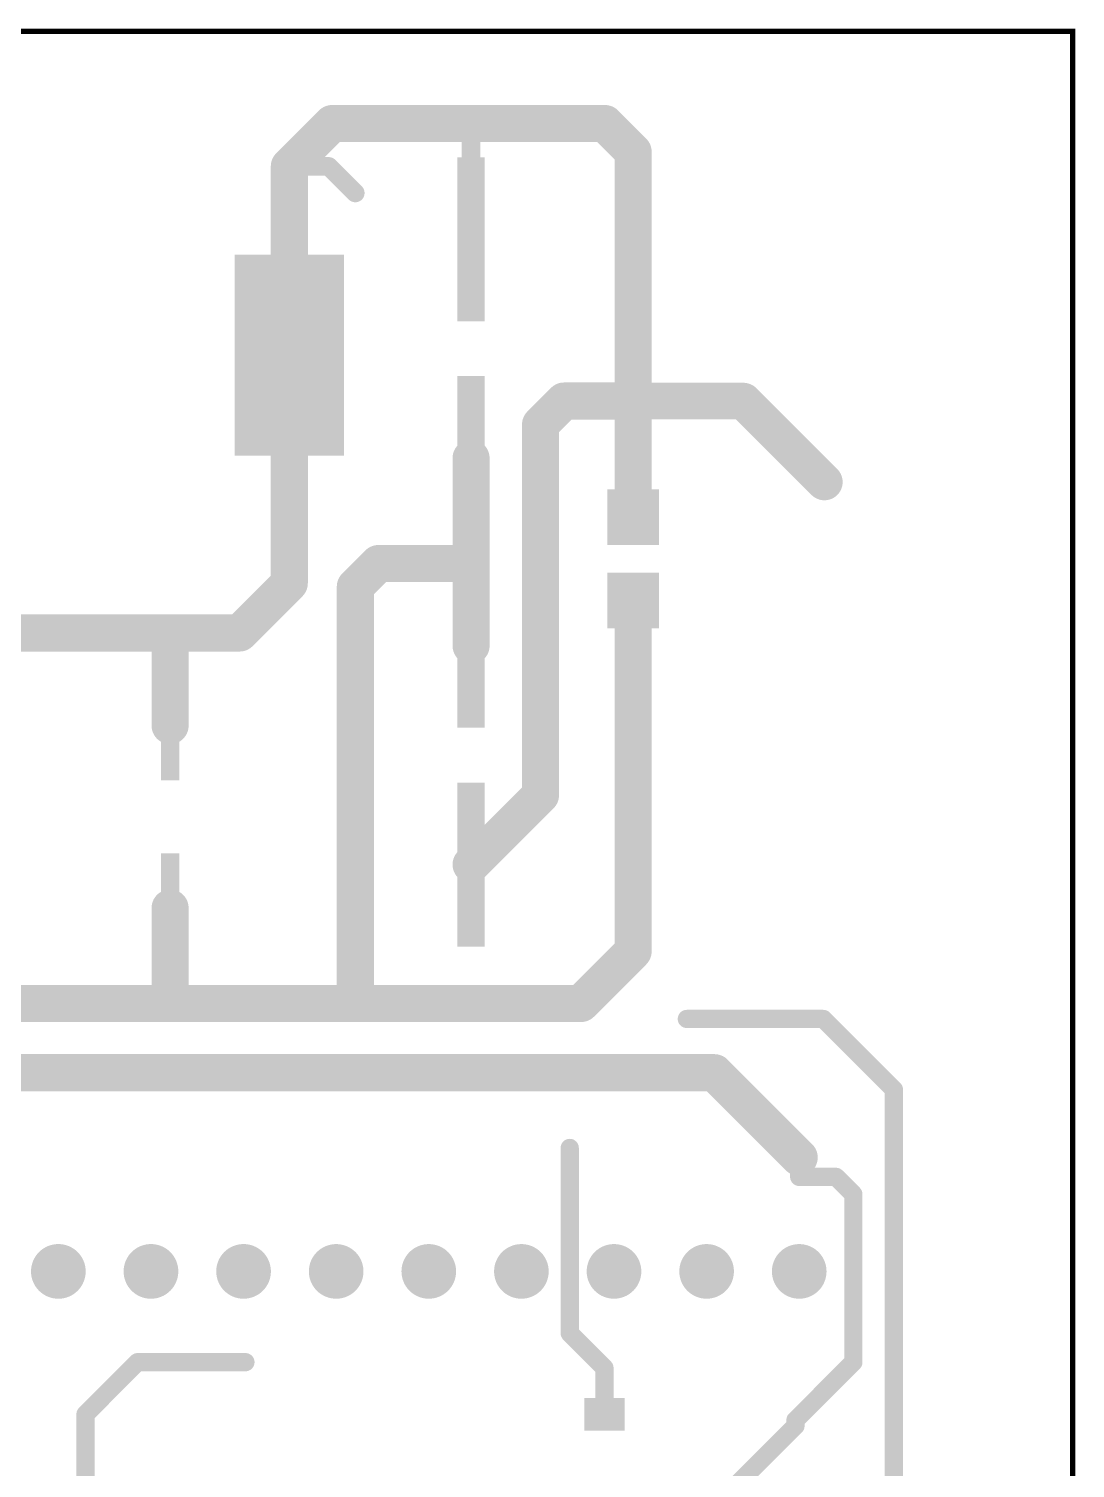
# Model space of a CAD drawing. Extents: x 0 to 80, y 0 to 110.
# Drawn here: x 51.37 to 80.07, y 70.6 to 110.07 of the extents above; entities that cross this region are included whole.
import ezdxf

# ---------------------------------------------------------------- set-up
doc = ezdxf.new("R2010")
doc.units = 0
doc.layers.add('Board_Outline', color=13, linetype='CONTINUOUS')
doc.layers.add('Top', color=5, linetype='CONTINUOUS')

msp = doc.modelspace()

# ---------------------------------------------------------------- linework, layer by layer
at = {"layer": 'Board_Outline', "linetype": 'CONTINUOUS', "const_width": 0.14}
msp.add_lwpolyline([(-0.0005, 0), (79.9995, 0), (79.9995, 110), (-0.0005, 110), (-0.0005, 0)], dxfattribs=at)
at = {"layer": 'Top', "linetype": 'CONTINUOUS'}
for points, const_width in [([(58.5145, 106.2976), (59.6895, 107.4726)], 1.016), ([(59.6895, 107.4726), (63.4995, 107.4726)], 1.016), ([(63.4995, 107.4726), (67.1702, 107.4726)], 1.016), ([(67.1702, 107.4726), (67.9445, 106.6982)], 1.016), ([(63.4995, 104.2976), (63.4995, 107.4726)], 0.508), ([(67.9445, 106.6982), (67.9445, 99.8641)], 1.016), ([(58.5145, 101.1226), (58.5145, 106.2976)], 1.016), ([(59.5945, 106.2976), (58.5145, 106.2976)], 0.508), ([(60.3245, 105.5676), (59.5945, 106.2976)], 0.508), ([(58.5145, 94.8676), (58.5145, 101.1226)], 1.016), ([(66.0511, 99.8641), (65.4045, 99.2176)], 1.016), ([(67.9445, 99.8641), (66.0511, 99.8641)], 1.016), ([(67.9445, 96.6776), (67.9445, 99.8641)], 1.016), ([(67.9445, 99.8641), (67.9445, 99.8641)], 1.016), ([(67.9445, 99.8641), (70.9682, 99.8641)], 1), ([(70.9682, 99.8641), (73.191, 97.6414)], 1), ([(65.4045, 99.2176), (65.4045, 89.0576)], 1.016), ([(63.4995, 95.4076), (63.4995, 98.2976)], 1.016), ([(60.3245, 94.7726), (60.9595, 95.4076)], 1.016), ([(60.9595, 95.4076), (63.4995, 95.4076)], 1.016), ([(63.4995, 95.4076), (63.4995, 93.1526)], 1.016), ([(57.1495, 93.5026), (58.5145, 94.8676)], 1.016), ([(60.3245, 83.3426), (60.3245, 94.7726)], 1.016), ([(67.9445, 84.7742), (67.9445, 94.3916)], 1.016), ([(55.2445, 93.5026), (50.7995, 93.5026)], 1.016), ([(55.2445, 90.9626), (55.2445, 93.5026)], 1.016), ([(55.2445, 93.5026), (57.1495, 93.5026)], 1.016), ([(65.4045, 89.0576), (63.4995, 87.1526)], 1.016), ([(55.2445, 85.9626), (55.2445, 83.3426)], 1.016), ([(66.513, 83.3426), (67.9445, 84.7742)], 1.016), ([(50.1645, 83.3426), (55.2445, 83.3426)], 1.016), ([(55.2445, 83.3426), (66.0395, 83.3426)], 1.016), ([(66.0395, 83.3426), (60.3245, 83.3426)], 1.016), ([(66.0395, 83.3426), (66.513, 83.3426)], 1.016), ([(66.0395, 83.3426), (66.0395, 83.3426)], 1.016), ([(69.4175, 82.9202), (73.1602, 82.9202)], 0.5), ([(73.1602, 82.9202), (75.0962, 80.9843)], 0.5), ([(25.5645, 81.4472), (62.3395, 81.4472)], 1.016), ([(62.3395, 81.4472), (70.1744, 81.4472)], 1.016), ([(70.1744, 81.4472), (72.4995, 79.1221)], 1.016), ([(75.0962, 80.9843), (75.0962, 35.2464)], 0.5), ([(66.2052, 79.3832), (66.2052, 74.3027)], 0.5), ([(72.4995, 78.5894), (72.4995, 79.1221)], 0.5), ([(73.5085, 78.5894), (72.4995, 78.5894)], 0.5), ([(73.9848, 78.1131), (73.5085, 78.5894)], 0.5), ([(73.9848, 73.5089), (73.9848, 78.1131)], 0.5), ([(66.2052, 74.3027), (67.1578, 73.3501)], 0.5), ([(52.9239, 72.08), (54.3528, 73.5089)], 0.5), ([(54.3528, 73.5089), (57.3105, 73.5089)], 0.5), ([(67.1578, 73.3501), (67.1578, 72.08)], 0.5), ([(72.3972, 71.9212), (73.9848, 73.5089)], 0.5), ([(52.9239, 46.9397), (52.9239, 72.08)], 0.5), ([(69.8247, 69.19), (72.3972, 71.7624)], 0.5), ([(72.3972, 71.7624), (72.3972, 71.9212)], 0.5)]:
    msp.add_lwpolyline(points, dxfattribs=dict(at, const_width=const_width))
for points, const_width in [([(59.4355, 107.4726, 1), (59.9435, 107.4726, 1), (59.4355, 107.4726, 1)], 0.508), ([(59.4355, 107.4726, 1), (59.9435, 107.4726, 1), (59.4355, 107.4726, 1)], 0.508), ([(63.2455, 107.4726, 1), (63.7535, 107.4726, 1), (63.2455, 107.4726, 1)], 0.508), ([(63.2455, 107.4726, 1), (63.7535, 107.4726, 1), (63.2455, 107.4726, 1)], 0.508), ([(66.9162, 107.4726, 1), (67.4242, 107.4726, 1), (66.9162, 107.4726, 1)], 0.508), ([(66.9162, 107.4726, 1), (67.4242, 107.4726, 1), (66.9162, 107.4726, 1)], 0.508), ([(63.3725, 107.4726, 1), (63.6265, 107.4726, 1), (63.3725, 107.4726, 1)], 0.254), ([(67.6905, 106.6982, 1), (68.1985, 106.6982, 1), (67.6905, 106.6982, 1)], 0.508), ([(67.6905, 106.6982, 1), (68.1985, 106.6982, 1), (67.6905, 106.6982, 1)], 0.508), ([(58.2605, 106.2976, 1), (58.7685, 106.2976, 1), (58.2605, 106.2976, 1)], 0.508), ([(58.2605, 106.2976, 1), (58.7685, 106.2976, 1), (58.2605, 106.2976, 1)], 0.508), ([(58.3875, 106.2976, 1), (58.6415, 106.2976, 1), (58.3875, 106.2976, 1)], 0.254), ([(59.4675, 106.2976, 1), (59.7215, 106.2976, 1), (59.4675, 106.2976, 1)], 0.254), ([(59.4675, 106.2976, 1), (59.7215, 106.2976, 1), (59.4675, 106.2976, 1)], 0.254), ([(60.1975, 105.5676, 1), (60.4515, 105.5676, 1), (60.1975, 105.5676, 1)], 0.254), ([(63.3725, 104.2976, 1), (63.6265, 104.2976, 1), (63.3725, 104.2976, 1)], 0.254), ([(58.2605, 101.1226, 1), (58.7685, 101.1226, 1), (58.2605, 101.1226, 1)], 0.508), ([(58.2605, 101.1226, 1), (58.7685, 101.1226, 1), (58.2605, 101.1226, 1)], 0.508), ([(65.7971, 99.8641, 1), (66.3051, 99.8641, 1), (65.7971, 99.8641, 1)], 0.508), ([(65.7971, 99.8641, 1), (66.3051, 99.8641, 1), (65.7971, 99.8641, 1)], 0.508), ([(67.6905, 99.8641, 1), (68.1985, 99.8641, 1), (67.6905, 99.8641, 1)], 0.508), ([(67.6905, 99.8641, 1), (68.1985, 99.8641, 1), (67.6905, 99.8641, 1)], 0.508), ([(67.6905, 99.8641, 1), (68.1985, 99.8641, 1), (67.6905, 99.8641, 1)], 0.508), ([(67.6905, 99.8641, 1), (68.1985, 99.8641, 1), (67.6905, 99.8641, 1)], 0.508), ([(67.6945, 99.8641, 1), (68.1945, 99.8641, 1), (67.6945, 99.8641, 1)], 0.5), ([(70.7182, 99.8641, 1), (71.2182, 99.8641, 1), (70.7182, 99.8641, 1)], 0.5), ([(70.7182, 99.8641, 1), (71.2182, 99.8641, 1), (70.7182, 99.8641, 1)], 0.5), ([(65.1505, 99.2176, 1), (65.6585, 99.2176, 1), (65.1505, 99.2176, 1)], 0.508), ([(65.1505, 99.2176, 1), (65.6585, 99.2176, 1), (65.1505, 99.2176, 1)], 0.508), ([(63.2455, 98.2976, 1), (63.7535, 98.2976, 1), (63.2455, 98.2976, 1)], 0.508), ([(72.941, 97.6414, 1), (73.441, 97.6414, 1), (72.941, 97.6414, 1)], 0.5), ([(67.6905, 96.6776, 1), (68.1985, 96.6776, 1), (67.6905, 96.6776, 1)], 0.508), ([(60.7055, 95.4076, 1), (61.2135, 95.4076, 1), (60.7055, 95.4076, 1)], 0.508), ([(60.7055, 95.4076, 1), (61.2135, 95.4076, 1), (60.7055, 95.4076, 1)], 0.508), ([(63.2455, 95.4076, 1), (63.7535, 95.4076, 1), (63.2455, 95.4076, 1)], 0.508), ([(63.2455, 95.4076, 1), (63.7535, 95.4076, 1), (63.2455, 95.4076, 1)], 0.508), ([(63.2455, 95.4076, 1), (63.7535, 95.4076, 1), (63.2455, 95.4076, 1)], 0.508), ([(58.2605, 94.8676, 1), (58.7685, 94.8676, 1), (58.2605, 94.8676, 1)], 0.508), ([(58.2605, 94.8676, 1), (58.7685, 94.8676, 1), (58.2605, 94.8676, 1)], 0.508), ([(60.0705, 94.7726, 1), (60.5785, 94.7726, 1), (60.0705, 94.7726, 1)], 0.508), ([(60.0705, 94.7726, 1), (60.5785, 94.7726, 1), (60.0705, 94.7726, 1)], 0.508), ([(67.6905, 94.3916, 1), (68.1985, 94.3916, 1), (67.6905, 94.3916, 1)], 0.508), ([(54.9905, 93.5026, 1), (55.4985, 93.5026, 1), (54.9905, 93.5026, 1)], 0.508), ([(54.9905, 93.5026, 1), (55.4985, 93.5026, 1), (54.9905, 93.5026, 1)], 0.508), ([(54.9905, 93.5026, 1), (55.4985, 93.5026, 1), (54.9905, 93.5026, 1)], 0.508), ([(56.8955, 93.5026, 1), (57.4035, 93.5026, 1), (56.8955, 93.5026, 1)], 0.508), ([(56.8955, 93.5026, 1), (57.4035, 93.5026, 1), (56.8955, 93.5026, 1)], 0.508), ([(63.2455, 93.1526, 1), (63.7535, 93.1526, 1), (63.2455, 93.1526, 1)], 0.508), ([(54.9905, 90.9626, 1), (55.4985, 90.9626, 1), (54.9905, 90.9626, 1)], 0.508), ([(65.1505, 89.0576, 1), (65.6585, 89.0576, 1), (65.1505, 89.0576, 1)], 0.508), ([(65.1505, 89.0576, 1), (65.6585, 89.0576, 1), (65.1505, 89.0576, 1)], 0.508), ([(63.2455, 87.1526, 1), (63.7535, 87.1526, 1), (63.2455, 87.1526, 1)], 0.508), ([(54.9905, 85.9626, 1), (55.4985, 85.9626, 1), (54.9905, 85.9626, 1)], 0.508), ([(67.6905, 84.7742, 1), (68.1985, 84.7742, 1), (67.6905, 84.7742, 1)], 0.508), ([(67.6905, 84.7742, 1), (68.1985, 84.7742, 1), (67.6905, 84.7742, 1)], 0.508), ([(54.9905, 83.3426, 1), (55.4985, 83.3426, 1), (54.9905, 83.3426, 1)], 0.508), ([(54.9905, 83.3426, 1), (55.4985, 83.3426, 1), (54.9905, 83.3426, 1)], 0.508), ([(54.9905, 83.3426, 1), (55.4985, 83.3426, 1), (54.9905, 83.3426, 1)], 0.508), ([(60.0705, 83.3426, 1), (60.5785, 83.3426, 1), (60.0705, 83.3426, 1)], 0.508), ([(60.0705, 83.3426, 1), (60.5785, 83.3426, 1), (60.0705, 83.3426, 1)], 0.508), ([(65.7855, 83.3426, 1), (66.2935, 83.3426, 1), (65.7855, 83.3426, 1)], 0.508), ([(65.7855, 83.3426, 1), (66.2935, 83.3426, 1), (65.7855, 83.3426, 1)], 0.508), ([(65.7855, 83.3426, 1), (66.2935, 83.3426, 1), (65.7855, 83.3426, 1)], 0.508), ([(65.7855, 83.3426, 1), (66.2935, 83.3426, 1), (65.7855, 83.3426, 1)], 0.508), ([(66.259, 83.3426, 1), (66.767, 83.3426, 1), (66.259, 83.3426, 1)], 0.508), ([(66.259, 83.3426, 1), (66.767, 83.3426, 1), (66.259, 83.3426, 1)], 0.508), ([(69.2925, 82.9202, 1), (69.5425, 82.9202, 1), (69.2925, 82.9202, 1)], 0.25), ([(73.0352, 82.9202, 1), (73.2852, 82.9202, 1), (73.0352, 82.9202, 1)], 0.25), ([(73.0352, 82.9202, 1), (73.2852, 82.9202, 1), (73.0352, 82.9202, 1)], 0.25), ([(62.0855, 81.4472, 1), (62.5935, 81.4472, 1), (62.0855, 81.4472, 1)], 0.508), ([(62.0855, 81.4472, 1), (62.5935, 81.4472, 1), (62.0855, 81.4472, 1)], 0.508), ([(69.9204, 81.4472, 1), (70.4284, 81.4472, 1), (69.9204, 81.4472, 1)], 0.508), ([(69.9204, 81.4472, 1), (70.4284, 81.4472, 1), (69.9204, 81.4472, 1)], 0.508), ([(74.9712, 80.9843, 1), (75.2212, 80.9843, 1), (74.9712, 80.9843, 1)], 0.25), ([(74.9712, 80.9843, 1), (75.2212, 80.9843, 1), (74.9712, 80.9843, 1)], 0.25), ([(66.0802, 79.3832, 1), (66.3302, 79.3832, 1), (66.0802, 79.3832, 1)], 0.25), ([(72.2455, 79.1221, 1), (72.7535, 79.1221, 1), (72.2455, 79.1221, 1)], 0.508), ([(72.3745, 79.1221, 1), (72.6245, 79.1221, 1), (72.3745, 79.1221, 1)], 0.25), ([(72.3745, 78.5894, 1), (72.6245, 78.5894, 1), (72.3745, 78.5894, 1)], 0.25), ([(72.3745, 78.5894, 1), (72.6245, 78.5894, 1), (72.3745, 78.5894, 1)], 0.25), ([(73.3835, 78.5894, 1), (73.6335, 78.5894, 1), (73.3835, 78.5894, 1)], 0.25), ([(73.3835, 78.5894, 1), (73.6335, 78.5894, 1), (73.3835, 78.5894, 1)], 0.25), ([(73.8598, 78.1131, 1), (74.1098, 78.1131, 1), (73.8598, 78.1131, 1)], 0.25), ([(73.8598, 78.1131, 1), (74.1098, 78.1131, 1), (73.8598, 78.1131, 1)], 0.25), ([(52.5545, 75.9979, 1), (51.8045, 75.9979, 1), (52.5545, 75.9979, 1)], 0.75), ([(55.0945, 75.9979, 1), (54.3445, 75.9979, 1), (55.0945, 75.9979, 1)], 0.75), ([(57.6345, 75.9979, 1), (56.8845, 75.9979, 1), (57.6345, 75.9979, 1)], 0.75), ([(60.1742, 75.9979, 1), (59.4249, 75.9979, 1), (60.1742, 75.9979, 1)], 0.7493), ([(62.7142, 75.9979, 1), (61.9649, 75.9979, 1), (62.7142, 75.9979, 1)], 0.7493), ([(65.2542, 75.9979, 1), (64.5049, 75.9979, 1), (65.2542, 75.9979, 1)], 0.7493), ([(67.7942, 75.9979, 1), (67.0449, 75.9979, 1), (67.7942, 75.9979, 1)], 0.7493), ([(70.3342, 75.9979, 1), (69.5849, 75.9979, 1), (70.3342, 75.9979, 1)], 0.7493), ([(72.8742, 75.9979, 1), (72.1249, 75.9979, 1), (72.8742, 75.9979, 1)], 0.7493), ([(66.0802, 74.3027, 1), (66.3302, 74.3027, 1), (66.0802, 74.3027, 1)], 0.25), ([(66.0802, 74.3027, 1), (66.3302, 74.3027, 1), (66.0802, 74.3027, 1)], 0.25), ([(54.2278, 73.5089, 1), (54.4778, 73.5089, 1), (54.2278, 73.5089, 1)], 0.25), ([(54.2278, 73.5089, 1), (54.4778, 73.5089, 1), (54.2278, 73.5089, 1)], 0.25), ([(57.1855, 73.5089, 1), (57.4355, 73.5089, 1), (57.1855, 73.5089, 1)], 0.25), ([(67.0328, 73.3501, 1), (67.2828, 73.3501, 1), (67.0328, 73.3501, 1)], 0.25), ([(67.0328, 73.3501, 1), (67.2828, 73.3501, 1), (67.0328, 73.3501, 1)], 0.25), ([(73.8598, 73.5089, 1), (74.1098, 73.5089, 1), (73.8598, 73.5089, 1)], 0.25), ([(73.8598, 73.5089, 1), (74.1098, 73.5089, 1), (73.8598, 73.5089, 1)], 0.25), ([(52.7989, 72.08, 1), (53.0489, 72.08, 1), (52.7989, 72.08, 1)], 0.25), ([(52.7989, 72.08, 1), (53.0489, 72.08, 1), (52.7989, 72.08, 1)], 0.25), ([(67.0328, 72.08, 1), (67.2828, 72.08, 1), (67.0328, 72.08, 1)], 0.25), ([(72.2722, 71.9212, 1), (72.5222, 71.9212, 1), (72.2722, 71.9212, 1)], 0.25), ([(72.2722, 71.9212, 1), (72.5222, 71.9212, 1), (72.2722, 71.9212, 1)], 0.25), ([(72.2722, 71.7624, 1), (72.5222, 71.7624, 1), (72.2722, 71.7624, 1)], 0.25), ([(72.2722, 71.7624, 1), (72.5222, 71.7624, 1), (72.2722, 71.7624, 1)], 0.25)]:
    msp.add_lwpolyline(points, format="xyb", dxfattribs=dict(at, const_width=const_width))
at = {"layer": 'Top'}
for points in [[(63.1245, 106.5476), (63.8745, 106.5476), (63.1245, 102.0476), (63.8745, 102.0476)], [(57.0159, 103.8785), (60.0131, 103.8785), (57.0159, 98.3667), (60.0131, 98.3667)], [(63.1245, 100.5476), (63.8745, 100.5476), (63.1245, 96.0476), (63.8745, 96.0476)], [(67.2334, 97.4396), (68.6557, 97.4396), (67.2334, 95.9156), (68.6557, 95.9156)], [(63.1245, 95.4026), (63.8745, 95.4026), (63.1245, 90.9026), (63.8745, 90.9026)], [(67.2334, 95.1536), (68.6557, 95.1536), (67.2334, 93.6296), (68.6557, 93.6296)], [(54.9905, 92.4626), (55.4985, 92.4626), (54.9905, 89.4626), (55.4985, 89.4626)], [(63.1245, 89.4026), (63.8745, 89.4026), (63.1245, 84.9026), (63.8745, 84.9026)], [(54.9905, 87.4626), (55.4985, 87.4626), (54.9905, 84.4626), (55.4985, 84.4626)], [(66.6078, 72.53), (67.7078, 72.53), (66.6078, 71.63), (67.7078, 71.63)]]:
    msp.add_solid(points, dxfattribs=at)

doc.saveas('drawing.dxf')
